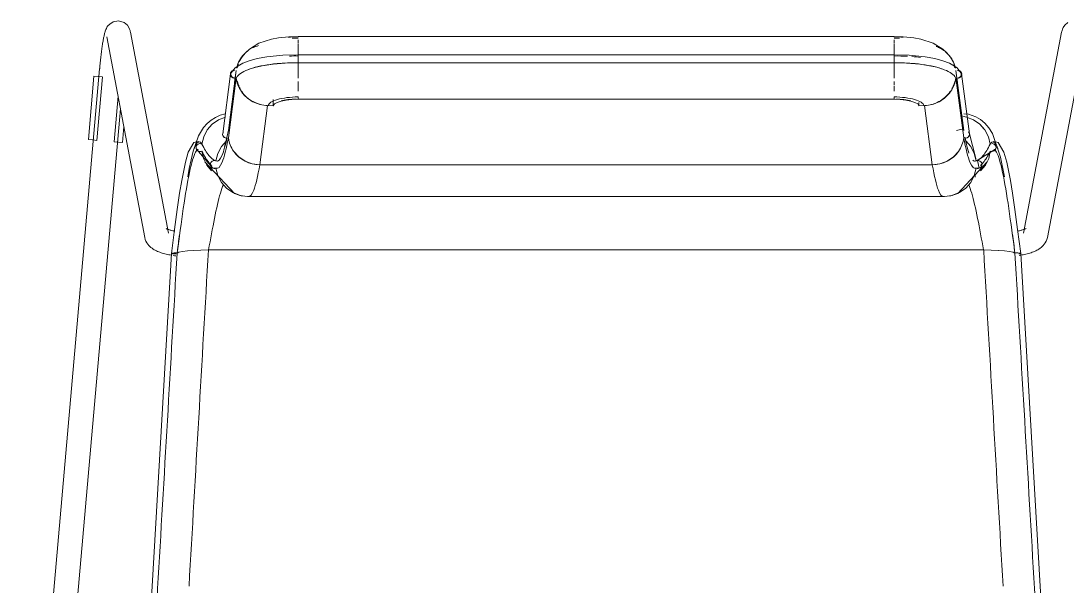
# Model space of a CAD drawing. Header units: millimetres. Extents: x 79795 to 317870, y -36033 to 97293.
# Drawn here: x 172201 to 172718, y 12868 to 13148 of the extents above; entities that cross this region are included whole.
import ezdxf

# ---------------------------------------------------------------- set-up
doc = ezdxf.new("R2010")
doc.units = ezdxf.units.MM
doc.header["$MEASUREMENT"] = 0
doc.layers.add('I-FURN', color=8, linetype='CONTINUOUS', lineweight=9)

msp = doc.modelspace()

# ---------------------------------------------------------------- linework, layer by layer
at = {"layer": 'I-FURN'}
for p, q in [((172246.11, 13147.37), (172244.46, 13146.33)), ((172248.87, 13147.86), (172246.11, 13147.37)), ((172251.62, 13147.02), (172248.87, 13147.86)), ((172251.62, 13147.02), (172253.2, 13145.7)), ((172718.56, 13147.02), (172716.99, 13145.7)), ((172241.95, 13141.66), (172241.84, 13141.25)), ((172242.06, 13142.06), (172241.95, 13141.66)), ((172242.17, 13142.46), (172242.06, 13142.06)), ((172242.3, 13142.85), (172242.17, 13142.46)), ((172242.44, 13143.26), (172242.3, 13142.85)), ((172242.61, 13143.69), (172242.44, 13143.26)), ((172242.82, 13144.16), (172242.61, 13143.69)), ((172243.13, 13144.72), (172242.82, 13144.16)), ((172243.6, 13145.42), (172243.13, 13144.72)), ((172244.46, 13146.33), (172243.6, 13145.42)), ((172253.2, 13145.7), (172253.95, 13144.62)), ((172253.95, 13144.62), (172254.32, 13143.82)), ((172254.32, 13143.82), (172254.54, 13143.2)), ((172254.54, 13143.2), (172254.67, 13142.68)), ((172254.67, 13142.68), (172254.76, 13142.27)), ((172273.58, 13042.97), (172254.76, 13142.27)), ((172715.43, 13142.27), (172696.61, 13042.97)), ((172715.51, 13142.68), (172715.43, 13142.27)), ((172715.65, 13143.2), (172715.51, 13142.68)), ((172715.86, 13143.82), (172715.65, 13143.2)), ((172716.24, 13144.62), (172715.86, 13143.82)), ((172716.99, 13145.7), (172716.24, 13144.62)), ((172240.98, 13136.78), (172240.89, 13136.19)), ((172241.08, 13137.35), (172240.98, 13136.78)), ((172241.17, 13137.9), (172241.08, 13137.35)), ((172241.26, 13138.43), (172241.17, 13137.9)), ((172241.36, 13138.94), (172241.26, 13138.43)), ((172241.45, 13139.44), (172241.36, 13138.94)), ((172241.55, 13139.92), (172241.45, 13139.44)), ((172241.65, 13140.38), (172241.55, 13139.92)), ((172241.74, 13140.82), (172241.65, 13140.38)), ((172241.84, 13141.25), (172241.74, 13140.82)), ((172242.97, 13140.03), (172261.79, 13040.74)), ((172313.58, 13133.94), (172318.29, 13136.81)), ((172318.29, 13136.81), (172324.44, 13138.83)), ((172324.44, 13138.83), (172327.94, 13139.48)), ((172327.94, 13139.48), (172333.15, 13140)), ((172333.15, 13140), (172337.67, 13140.08)), ((172337.67, 13140.08), (172337.67, 13139.91)), ((172632.52, 13140.08), (172337.67, 13140.08)), ((172337.67, 13139.78), (172337.67, 13140.06)), ((172337.67, 13136.84), (172337.67, 13138.59)), ((172337.67, 13133.98), (172337.67, 13136.56)), ((172637.04, 13140), (172632.52, 13140.08)), ((172632.52, 13139.91), (172632.52, 13140.08)), ((172632.52, 13140.06), (172632.52, 13139.78)), ((172632.52, 13138.59), (172632.52, 13136.84)), ((172632.52, 13136.56), (172632.52, 13133.98)), ((172642.25, 13139.48), (172637.04, 13140)), ((172645.74, 13138.83), (172642.25, 13139.48)), ((172651.89, 13136.81), (172645.74, 13138.83)), ((172656.61, 13133.94), (172651.89, 13136.81)), ((172708.4, 13040.74), (172727.22, 13140.03)), ((172240.27, 13131.66), (172240.19, 13130.96)), ((172240.36, 13132.35), (172240.27, 13131.66)), ((172240.44, 13133.02), (172240.36, 13132.35)), ((172240.53, 13133.69), (172240.44, 13133.02)), ((172240.62, 13134.33), (172240.53, 13133.69)), ((172240.71, 13134.97), (172240.62, 13134.33)), ((172240.8, 13135.59), (172240.71, 13134.97)), ((172240.89, 13136.19), (172240.8, 13135.59)), ((172309.93, 13130.03), (172311.6, 13132.1)), ((172311.6, 13132.1), (172313.58, 13133.94)), ((172337.67, 13133.82), (172337.67, 13130.8)), ((172337.67, 13130.8), (172337.67, 13133.81)), ((172632.52, 13130.8), (172632.52, 13133.82)), ((172632.52, 13133.81), (172632.52, 13130.8)), ((172658.59, 13132.1), (172656.61, 13133.94)), ((172660.26, 13130.03), (172658.59, 13132.1)), ((172239.72, 13126.59), (172239.64, 13125.84)), ((172239.79, 13127.33), (172239.72, 13126.59)), ((172239.87, 13128.07), (172239.79, 13127.33)), ((172239.94, 13128.81), (172239.87, 13128.07)), ((172240.02, 13129.53), (172239.94, 13128.81)), ((172240.11, 13130.25), (172240.02, 13129.53)), ((172240.19, 13130.96), (172240.11, 13130.25)), ((172306.46, 13124.65), (172310.29, 13126.96)), ((172308.6, 13127.76), (172309.93, 13130.03)), ((172310.29, 13126.96), (172313.46, 13128.15)), ((172313.46, 13128.15), (172317.5, 13129.23)), ((172317.5, 13129.23), (172322.22, 13130.1)), ((172325.27, 13126.51), (172319.83, 13125.68)), ((172322.22, 13130.1), (172330.11, 13130.89)), ((172331.26, 13126.99), (172325.27, 13126.51)), ((172330.11, 13130.89), (172337.67, 13131.04)), ((172337.67, 13127.08), (172331.26, 13126.99)), ((172337.67, 13131.04), (172337.67, 13130.97)), ((172632.52, 13131.04), (172337.67, 13131.04)), ((172337.67, 13127.09), (172337.67, 13131.04)), ((172337.67, 13130.97), (172337.67, 13130.78)), ((172337.67, 13130.78), (172337.67, 13130.47)), ((172337.67, 13130.47), (172337.67, 13130.08)), ((172337.67, 13130.08), (172337.67, 13129.63)), ((172337.67, 13129.63), (172337.67, 13129.14)), ((172337.67, 13129.14), (172337.67, 13128.64)), ((172337.67, 13128.64), (172337.67, 13128.16)), ((172337.67, 13128.16), (172337.67, 13127.74)), ((172337.67, 13127.74), (172337.67, 13127.41)), ((172337.67, 13127.41), (172337.67, 13127.19)), ((172337.67, 13127.19), (172337.67, 13127.09)), ((172337.67, 13127.11), (172337.67, 13123.3)), ((172337.67, 13123.3), (172337.67, 13127.11)), ((172337.67, 13127.08), (172632.52, 13127.08)), ((172640.08, 13130.89), (172632.52, 13131.04)), ((172632.52, 13130.97), (172632.52, 13131.04)), ((172632.52, 13131.04), (172632.52, 13127.19)), ((172632.52, 13130.78), (172632.52, 13130.97)), ((172632.52, 13130.47), (172632.52, 13130.78)), ((172632.52, 13130.08), (172632.52, 13130.47)), ((172632.52, 13129.63), (172632.52, 13130.08)), ((172632.52, 13129.14), (172632.52, 13129.63)), ((172632.52, 13128.64), (172632.52, 13129.14)), ((172632.52, 13128.16), (172632.52, 13128.64)), ((172632.52, 13127.74), (172632.52, 13128.16)), ((172632.52, 13127.41), (172632.52, 13127.74)), ((172632.52, 13127.19), (172632.52, 13127.41)), ((172632.52, 13123.3), (172632.52, 13127.11)), ((172632.52, 13127.11), (172632.52, 13123.3)), ((172638.74, 13127), (172632.52, 13127.08)), ((172645.31, 13126.47), (172638.74, 13127)), ((172647.97, 13130.1), (172640.08, 13130.89)), ((172649.32, 13125.88), (172645.31, 13126.47)), ((172652.68, 13129.23), (172647.97, 13130.1)), ((172656.72, 13128.15), (172652.68, 13129.23)), ((172659.89, 13126.96), (172656.72, 13128.15)), ((172663.72, 13124.65), (172659.89, 13126.96)), ((172661.59, 13127.76), (172660.26, 13130.03)), ((172239.49, 13124.18), (172200.54, 12680.86)), ((172239.51, 13124.34), (172239.49, 13124.18)), ((172239.57, 13125.09), (172239.51, 13124.34)), ((172239.64, 13125.84), (172239.57, 13125.09)), ((172300.36, 13091.99), (172304.21, 13121.77)), ((172303.21, 13093.64), (172307.06, 13123.33)), ((172304.57, 13122.27), (172306.46, 13124.65)), ((172306.28, 13117.36), (172306.9, 13122.14)), ((172313.51, 13124), (172313, 13123.81)), ((172316.33, 13124.88), (172313.51, 13124)), ((172319.83, 13125.68), (172316.33, 13124.88)), ((172337.67, 13119.54), (172337.67, 13123.1)), ((172632.52, 13123.1), (172632.52, 13119.54)), ((172653.75, 13124.91), (172649.32, 13125.88)), ((172657.19, 13123.81), (172653.75, 13124.91)), ((172663.13, 13123.33), (172666.98, 13093.64)), ((172665.61, 13122.27), (172663.72, 13124.65)), ((172665.97, 13121.77), (172669.83, 13091.99)), ((172233.92, 13089.16), (172236.68, 13120.57)), ((172236.68, 13120.57), (172238.72, 13120.4)), ((172238.15, 13088.79), (172240.91, 13120.2)), ((172238.72, 13120.4), (172240.78, 13120.21)), ((172303.19, 13090.09), (172307.03, 13119.79)), ((172337.67, 13116.07), (172337.67, 13117.92)), ((172337.67, 13116.06), (172337.67, 13115.59)), ((172632.52, 13117.92), (172632.52, 13116.07)), ((172667, 13090.09), (172663.15, 13119.79)), ((172663.9, 13117.36), (172663.59, 13119.8)), ((172248.58, 13110.65), (172246.6, 13088.05)), ((172337.67, 13113.09), (172337.67, 13115.55)), ((172632.52, 13115.55), (172632.52, 13113.09)), ((172318.74, 13076.71), (172322.6, 13105.99)), ((172322.6, 13105.99), (172325.31, 13105.92)), ((172325.31, 13108.93), (172325.31, 13105.92)), ((172325.31, 13105.92), (172325.95, 13106.78)), ((172325.95, 13106.78), (172327.3, 13107.57)), ((172327.3, 13107.57), (172329.29, 13108.24)), ((172329.29, 13108.24), (172331.78, 13108.75)), ((172331.78, 13108.75), (172334.63, 13109.07)), ((172334.63, 13109.07), (172337.67, 13109.18)), ((172632.52, 13109.24), (172337.67, 13109.24)), ((172337.67, 13109.18), (172632.52, 13109.18)), ((172632.52, 13109.18), (172635.56, 13109.07)), ((172635.56, 13109.07), (172638.41, 13108.75)), ((172638.41, 13108.75), (172640.9, 13108.24)), ((172640.9, 13108.24), (172642.88, 13107.57)), ((172642.88, 13107.57), (172644.23, 13106.78)), ((172644.23, 13106.78), (172644.87, 13105.92)), ((172644.87, 13105.92), (172644.87, 13107.59)), ((172644.87, 13105.92), (172647.59, 13105.99)), ((172647.59, 13105.99), (172651.45, 13076.71)), ((172212.5, 12679.81), (172249.79, 13104.31)), ((172299.17, 13101.19), (172296.8, 13100.16)), ((172301.81, 13100.33), (172298.3, 13098.93)), ((172301.67, 13101.84), (172299.17, 13101.19)), ((172666.63, 13100.7), (172668.37, 13100.32)), ((172668.37, 13100.33), (172666.63, 13100.7)), ((172669.36, 13101.67), (172667.1, 13101.96)), ((172671.89, 13098.93), (172668.37, 13100.33)), ((172672.96, 13100.37), (172669.36, 13101.67)), ((172675.23, 13099.03), (172672.96, 13100.37)), ((172250.83, 13087.68), (172251.52, 13095.57)), ((172290.89, 13095.13), (172288.38, 13091.02)), ((172292.62, 13097.1), (172290.89, 13095.13)), ((172294.6, 13098.78), (172292.62, 13097.1)), ((172295.22, 13096.76), (172292.73, 13093.93)), ((172296.8, 13100.16), (172294.6, 13098.78)), ((172298.3, 13098.93), (172295.22, 13096.76)), ((172674.97, 13096.76), (172671.89, 13098.93)), ((172674.97, 13096.76), (172677.03, 13094.51)), ((172677.45, 13093.93), (172674.97, 13096.76)), ((172677.4, 13097.25), (172675.23, 13099.03)), ((172679.4, 13095.01), (172677.4, 13097.25)), ((172681.21, 13092.19), (172679.4, 13095.01)), ((172288.38, 13091.02), (172285.71, 13083.39)), ((172290.99, 13090.61), (172290.09, 13086.98)), ((172292.73, 13093.93), (172290.99, 13090.61)), ((172300.41, 13092.23), (172300.35, 13091.76)), ((172300.35, 13091.76), (172300.41, 13091.29)), ((172300.6, 13092.67), (172300.41, 13092.23)), ((172300.41, 13091.29), (172300.6, 13090.85)), ((172300.6, 13090.85), (172300.9, 13090.47)), ((172300.9, 13090.47), (172301.28, 13090.17)), ((172301.28, 13090.17), (172301.73, 13089.97)), ((172301.73, 13089.97), (172302.22, 13089.9)), ((172301.96, 13088.12), (172303.33, 13094.42)), ((172302.22, 13089.9), (172302.72, 13089.93)), ((172303.19, 13090.09), (172303.37, 13088.94)), ((172666.85, 13094.42), (172663.36, 13093.73)), ((172667.47, 13089.93), (172667.96, 13089.9)), ((172667.96, 13089.9), (172668.46, 13089.97)), ((172668.46, 13089.97), (172668.91, 13090.17)), ((172668.91, 13090.17), (172669.29, 13090.47)), ((172669.59, 13092.67), (172669.29, 13093.06)), ((172669.29, 13090.47), (172669.58, 13090.85)), ((172669.58, 13090.85), (172669.77, 13091.29)), ((172669.78, 13092.23), (172669.59, 13092.67)), ((172669.77, 13091.29), (172669.84, 13091.76)), ((172669.84, 13091.76), (172669.78, 13092.23)), ((172669.81, 13092.07), (172672.78, 13080.46)), ((172679.19, 13090.61), (172677.45, 13093.93)), ((172680.1, 13086.98), (172679.19, 13090.61)), ((172685.2, 13080.47), (172681.21, 13092.19)), ((172235.96, 13088.98), (172233.92, 13089.16)), ((172238.03, 13088.8), (172235.96, 13088.98)), ((172248.78, 13087.86), (172246.72, 13088.04)), ((172250.83, 13087.68), (172248.78, 13087.86)), ((172283.31, 13083.03), (172286.08, 13087.67)), ((172286.08, 13087.67), (172288.27, 13088.2)), ((172287.29, 13085.76), (172287.21, 13085.28)), ((172287.21, 13085.28), (172287.27, 13084.79)), ((172287.22, 13085.28), (172287.29, 13085.76)), ((172287.28, 13084.79), (172287.22, 13085.28)), ((172287.27, 13084.79), (172287.46, 13084.33)), ((172287.46, 13084.33), (172287.28, 13084.79)), ((172287.48, 13086.22), (172287.29, 13085.76)), ((172287.29, 13085.76), (172287.49, 13086.21)), ((172287.78, 13086.61), (172287.48, 13086.22)), ((172287.49, 13086.21), (172287.79, 13086.61)), ((172288.17, 13086.92), (172287.78, 13086.61)), ((172287.79, 13086.61), (172288.17, 13086.92)), ((172288.17, 13086.92), (172288.63, 13087.11)), ((172288.63, 13087.11), (172288.17, 13086.92)), ((172288.27, 13088.2), (172289.18, 13087.9)), ((172288.63, 13087.11), (172289.12, 13087.19)), ((172289.12, 13087.19), (172288.63, 13087.11)), ((172289.12, 13087.19), (172289.62, 13087.14)), ((172289.62, 13087.15), (172289.12, 13087.19)), ((172290.09, 13086.98), (172289.62, 13087.15)), ((172289.62, 13087.14), (172290.09, 13086.98)), ((172299.7, 13085.72), (172297.94, 13082.32)), ((172302.2, 13088.59), (172299.7, 13085.72)), ((172301.2, 13085.69), (172301.96, 13088.12)), ((172670.49, 13085.72), (172667.98, 13088.59)), ((172672.24, 13082.32), (172670.49, 13085.72)), ((172680.57, 13087.15), (172680.1, 13086.98)), ((172680.1, 13086.98), (172680.57, 13087.14)), ((172681.92, 13088.2), (172681, 13087.9)), ((172681.06, 13087.19), (172681.56, 13087.11)), ((172681.56, 13087.11), (172681.06, 13087.19)), ((172681.56, 13087.11), (172682.01, 13086.92)), ((172682.01, 13086.92), (172681.56, 13087.11)), ((172684.1, 13087.67), (172681.92, 13088.2)), ((172682.01, 13086.92), (172682.4, 13086.61)), ((172682.4, 13086.61), (172682.01, 13086.92)), ((172682.4, 13086.61), (172682.7, 13086.21)), ((172682.7, 13086.22), (172682.4, 13086.61)), ((172682.9, 13085.76), (172682.7, 13086.22)), ((172682.7, 13086.21), (172682.89, 13085.76)), ((172682.91, 13084.79), (172682.73, 13084.33)), ((172682.73, 13084.33), (172682.91, 13084.79)), ((172682.89, 13085.76), (172682.97, 13085.28)), ((172682.97, 13085.28), (172682.9, 13085.76)), ((172682.97, 13085.28), (172682.91, 13084.79)), ((172682.91, 13084.79), (172682.97, 13085.28)), ((172686.87, 13083.03), (172684.1, 13087.67)), ((172281.91, 13078.03), (172283.31, 13083.03)), ((172285.71, 13083.39), (172283.82, 13074.87)), ((172287.41, 13084.42), (172295.54, 13075)), ((172287.57, 13084.15), (172287.44, 13084.36)), ((172287.75, 13083.93), (172287.46, 13084.33)), ((172287.46, 13084.33), (172287.74, 13083.93)), ((172287.74, 13083.93), (172288.12, 13083.61)), ((172288.13, 13083.61), (172287.75, 13083.93)), ((172288.12, 13083.61), (172288.57, 13083.4)), ((172288.58, 13083.4), (172288.13, 13083.61)), ((172288.57, 13083.4), (172289.07, 13083.31)), ((172289.07, 13083.31), (172288.58, 13083.4)), ((172289.57, 13083.34), (172289.07, 13083.31)), ((172289.07, 13083.31), (172289.57, 13083.34)), ((172290.04, 13083.49), (172289.57, 13083.34)), ((172289.57, 13083.34), (172290.04, 13083.49)), ((172290.83, 13079.88), (172290.04, 13083.49)), ((172290.04, 13083.49), (172290.82, 13079.88)), ((172290.82, 13079.88), (172292.46, 13076.56)), ((172292.47, 13076.56), (172290.83, 13079.88)), ((172297.94, 13082.32), (172297.05, 13078.61)), ((172305.82, 13083.32), (172308.31, 13080.58)), ((172308.31, 13080.58), (172311.42, 13078.5)), ((172658.77, 13078.5), (172661.88, 13080.58)), ((172661.88, 13080.58), (172664.37, 13083.32)), ((172673.14, 13078.61), (172672.24, 13082.32)), ((172672.78, 13080.46), (172673.1, 13078.59)), ((172682.77, 13084.42), (172673.38, 13078.71)), ((172679.35, 13079.88), (172677.71, 13076.56)), ((172677.72, 13076.56), (172679.36, 13079.88)), ((172680.15, 13083.49), (172679.35, 13079.88)), ((172679.36, 13079.88), (172680.15, 13083.49)), ((172680.62, 13083.34), (172680.15, 13083.49)), ((172680.15, 13083.49), (172680.62, 13083.34)), ((172681.12, 13083.31), (172680.62, 13083.34)), ((172680.62, 13083.34), (172681.12, 13083.31)), ((172681.61, 13083.4), (172681.12, 13083.31)), ((172681.12, 13083.31), (172681.61, 13083.4)), ((172682.06, 13083.61), (172681.61, 13083.4)), ((172681.61, 13083.4), (172682.06, 13083.61)), ((172682.44, 13083.93), (172682.06, 13083.61)), ((172682.06, 13083.61), (172682.44, 13083.93)), ((172682.73, 13084.33), (172682.44, 13083.93)), ((172682.44, 13083.93), (172682.73, 13084.33)), ((172687.1, 13070.81), (172685.2, 13080.47)), ((172688.28, 13078.03), (172686.87, 13083.03)), ((172280.1, 13069.01), (172281.91, 13078.03)), ((172283.82, 13074.87), (172283.08, 13070.81)), ((172291.52, 13078.23), (172306.13, 13062.53)), ((172292.46, 13076.56), (172294.87, 13073.72)), ((172294.87, 13073.72), (172292.47, 13076.56)), ((172294.21, 13076.86), (172294.28, 13077.35)), ((172294.27, 13077.35), (172294.21, 13076.86)), ((172294.28, 13076.37), (172294.21, 13076.86)), ((172294.21, 13076.86), (172294.27, 13076.37)), ((172294.46, 13077.81), (172294.27, 13077.35)), ((172294.27, 13076.37), (172294.46, 13075.91)), ((172294.28, 13077.35), (172294.47, 13077.81)), ((172294.47, 13075.91), (172294.28, 13076.37)), ((172294.76, 13078.21), (172294.46, 13077.81)), ((172294.46, 13075.91), (172294.76, 13075.5)), ((172294.47, 13077.81), (172294.76, 13078.21)), ((172294.76, 13075.5), (172294.47, 13075.91)), ((172295.14, 13078.53), (172294.76, 13078.21)), ((172294.76, 13078.21), (172295.14, 13078.52)), ((172295.14, 13075.19), (172294.76, 13075.5)), ((172294.76, 13075.5), (172295.14, 13075.19)), ((172295.14, 13078.52), (172295.59, 13078.73)), ((172295.59, 13078.73), (172295.14, 13078.53)), ((172295.59, 13074.99), (172295.14, 13075.19)), ((172295.14, 13075.19), (172295.59, 13074.99)), ((172295.24, 13075.14), (172298.12, 13075.09)), ((172295.59, 13078.73), (172296.08, 13078.81)), ((172296.08, 13078.81), (172295.59, 13078.73)), ((172296.08, 13074.91), (172295.59, 13074.99)), ((172295.59, 13074.99), (172296.08, 13074.9)), ((172296.08, 13078.81), (172296.58, 13078.77)), ((172296.58, 13078.77), (172296.08, 13078.81)), ((172296.58, 13074.94), (172296.08, 13074.91)), ((172296.08, 13074.9), (172296.58, 13074.94)), ((172296.37, 13078.89), (172296.8, 13078.71)), ((172296.58, 13078.77), (172297.05, 13078.61)), ((172297.05, 13078.61), (172296.58, 13078.77)), ((172297.05, 13075.11), (172296.58, 13074.94)), ((172296.58, 13074.94), (172297.05, 13075.1)), ((172297.05, 13075.1), (172297.94, 13071.39)), ((172311.42, 13078.5), (172314.97, 13077.19)), ((172314.97, 13077.19), (172318.74, 13076.71)), ((172651.45, 13076.71), (172318.74, 13076.71)), ((172318.74, 13076.71), (172651.45, 13076.71)), ((172651.45, 13076.71), (172655.22, 13077.19)), ((172655.22, 13077.19), (172658.77, 13078.5)), ((172678.66, 13078.23), (172664.06, 13062.53)), ((172674.95, 13075.14), (172672.07, 13075.09)), ((172672.24, 13071.39), (172673.14, 13075.1)), ((172673.14, 13078.61), (172673.61, 13078.77)), ((172673.61, 13078.77), (172673.14, 13078.61)), ((172673.61, 13074.94), (172673.14, 13075.11)), ((172673.14, 13075.1), (172673.61, 13074.94)), ((172673.61, 13078.77), (172674.1, 13078.81)), ((172674.11, 13078.81), (172673.61, 13078.77)), ((172674.1, 13074.91), (172673.61, 13074.94)), ((172673.61, 13074.94), (172674.11, 13074.9)), ((172674.65, 13075), (172673.82, 13078.89)), ((172674.1, 13078.81), (172674.59, 13078.73)), ((172674.59, 13074.99), (172674.1, 13074.91)), ((172674.6, 13078.73), (172674.11, 13078.81)), ((172674.11, 13074.9), (172674.6, 13074.99)), ((172674.59, 13078.73), (172675.04, 13078.52)), ((172675.04, 13075.19), (172674.59, 13074.99)), ((172675.05, 13078.53), (172674.6, 13078.73)), ((172674.6, 13074.99), (172675.05, 13075.19)), ((172675.04, 13078.52), (172675.43, 13078.21)), ((172675.43, 13075.5), (172675.04, 13075.19)), ((172675.43, 13078.21), (172675.05, 13078.53)), ((172675.05, 13075.19), (172675.43, 13075.5)), ((172677.71, 13076.56), (172675.32, 13073.72)), ((172675.32, 13073.72), (172677.72, 13076.56)), ((172675.43, 13078.21), (172675.72, 13077.81)), ((172675.72, 13077.81), (172675.43, 13078.21)), ((172675.72, 13075.91), (172675.43, 13075.5)), ((172675.43, 13075.5), (172675.72, 13075.91)), ((172675.72, 13077.81), (172675.91, 13077.35)), ((172675.91, 13077.35), (172675.72, 13077.81)), ((172675.91, 13076.37), (172675.72, 13075.91)), ((172675.72, 13075.91), (172675.91, 13076.37)), ((172675.91, 13077.35), (172675.98, 13076.86)), ((172675.98, 13076.86), (172675.91, 13077.35)), ((172675.98, 13076.86), (172675.91, 13076.37)), ((172675.91, 13076.37), (172675.98, 13076.86)), ((172690.08, 13069.01), (172688.28, 13078.03)), ((172297.94, 13071.39), (172299.7, 13067.99)), ((172299.7, 13068), (172297.95, 13071.39)), ((172672.24, 13071.39), (172670.49, 13068)), ((172670.49, 13067.99), (172672.24, 13071.39)), ((172279.07, 13062.7), (172280.1, 13069.01)), ((172302.21, 13065.13), (172299.7, 13068)), ((172299.7, 13067.99), (172302.2, 13065.12)), ((172302.2, 13065.12), (172305.34, 13062.95)), ((172305.34, 13062.96), (172302.21, 13065.13)), ((172667.98, 13065.13), (172664.84, 13062.96)), ((172664.85, 13062.95), (172667.98, 13065.12)), ((172670.49, 13068), (172667.98, 13065.13)), ((172667.98, 13065.12), (172670.49, 13067.99)), ((172691.12, 13062.7), (172690.08, 13069.01)), ((172277.89, 13054.68), (172279.07, 13062.7)), ((172305.03, 13063.13), (172309.49, 13061.4)), ((172308.91, 13061.59), (172305.34, 13062.96)), ((172305.34, 13062.95), (172308.91, 13061.59)), ((172306.13, 13062.53), (172308.05, 13061.83)), ((172312.7, 13061.11), (172308.91, 13061.59)), ((172308.91, 13061.59), (172312.7, 13061.11)), ((172309.49, 13061.4), (172313.24, 13060.96)), ((172657.49, 13061.11), (172312.7, 13061.11)), ((172312.7, 13061.11), (172657.49, 13061.11)), ((172313.24, 13060.96), (172618.04, 13060.96)), ((172618.04, 13060.96), (172656.95, 13060.96)), ((172660.7, 13061.4), (172656.95, 13060.96)), ((172661.28, 13061.59), (172657.49, 13061.11)), ((172657.49, 13061.11), (172661.28, 13061.59)), ((172665.16, 13063.13), (172660.7, 13061.4)), ((172664.84, 13062.96), (172661.28, 13061.59)), ((172661.28, 13061.59), (172664.85, 13062.95)), ((172664.06, 13062.53), (172662.14, 13061.83)), ((172692.3, 13054.68), (172691.12, 13062.7)), ((172276.53, 13044.75), (172277.89, 13054.68)), ((172693.65, 13044.75), (172692.3, 13054.68)), ((172272.36, 13045.2), (172272.38, 13045.19)), ((172272.38, 13045.19), (172272.45, 13045.15)), ((172272.45, 13045.15), (172272.54, 13045.1)), ((172272.54, 13045.1), (172272.69, 13045.02)), ((172272.69, 13045.02), (172272.89, 13044.94)), ((172272.89, 13044.94), (172273.12, 13044.84)), ((172273.12, 13044.84), (172273.39, 13044.74)), ((172273.39, 13044.74), (172273.69, 13044.63)), ((172273.69, 13044.63), (172274.03, 13044.53)), ((172274.03, 13044.53), (172274.39, 13044.42)), ((172274.39, 13044.42), (172274.79, 13044.31)), ((172274.79, 13044.31), (172275.21, 13044.2)), ((172274.98, 13032.89), (172276.53, 13044.75)), ((172275.21, 13044.2), (172275.65, 13044.1)), ((172275.65, 13044.1), (172276.12, 13044)), ((172276.12, 13044), (172276.62, 13043.9)), ((172694.06, 13044), (172693.57, 13043.9)), ((172695.21, 13032.89), (172693.65, 13044.75)), ((172694.53, 13044.1), (172694.06, 13044)), ((172694.98, 13044.2), (172694.53, 13044.1)), ((172695.4, 13044.31), (172694.98, 13044.2)), ((172695.79, 13044.42), (172695.4, 13044.31)), ((172696.16, 13044.53), (172695.79, 13044.42)), ((172696.5, 13044.63), (172696.16, 13044.53)), ((172696.8, 13044.74), (172696.5, 13044.63)), ((172697.07, 13044.84), (172696.8, 13044.74)), ((172697.3, 13044.94), (172697.07, 13044.84)), ((172697.49, 13045.02), (172697.3, 13044.94)), ((172697.65, 13045.1), (172697.49, 13045.02)), ((172697.73, 13045.15), (172697.65, 13045.1)), ((172697.81, 13045.19), (172697.73, 13045.15)), ((172697.83, 13045.2), (172697.81, 13045.19)), ((172261.79, 13040.74), (172262.04, 13039.75)), ((172262.04, 13039.75), (172262.41, 13038.86)), ((172262.41, 13038.86), (172262.84, 13038.07)), ((172262.84, 13038.07), (172263.33, 13037.38)), ((172707.34, 13038.07), (172706.86, 13037.38)), ((172707.78, 13038.86), (172707.34, 13038.07)), ((172708.14, 13039.75), (172707.78, 13038.86)), ((172708.4, 13040.74), (172708.14, 13039.75)), ((172274.98, 13032.89), (172255.69, 12700.98)), ((172263.33, 13037.38), (172263.84, 13036.78)), ((172263.84, 13036.78), (172264.36, 13036.26)), ((172264.36, 13036.26), (172264.89, 13035.81)), ((172264.89, 13035.81), (172265.42, 13035.41)), ((172265.42, 13035.41), (172265.96, 13035.05)), ((172265.96, 13035.05), (172266.5, 13034.73)), ((172266.5, 13034.73), (172267.03, 13034.44)), ((172267.03, 13034.44), (172267.58, 13034.17)), ((172267.58, 13034.17), (172268.15, 13033.91)), ((172268.15, 13033.91), (172268.72, 13033.68)), ((172268.72, 13033.68), (172269.3, 13033.46)), ((172269.3, 13033.46), (172269.89, 13033.25)), ((172269.89, 13033.25), (172270.49, 13033.06)), ((172270.49, 13033.06), (172271.11, 13032.88)), ((172275.05, 13032.95), (172274.98, 13032.89)), ((172274.98, 13032.89), (172275.05, 13032.95)), ((172274.98, 13032.89), (172275.04, 13032.84)), ((172275.04, 13032.84), (172274.98, 13032.89)), ((172275.24, 13033), (172275.05, 13032.95)), ((172275.05, 13032.95), (172275.24, 13033)), ((172275.54, 13033.04), (172275.24, 13033)), ((172275.24, 13033), (172275.54, 13033.04)), ((172275.93, 13033.07), (172275.54, 13033.04)), ((172275.54, 13033.04), (172275.92, 13033.07)), ((172275.92, 13033.07), (172276.38, 13033.1)), ((172276.38, 13033.1), (172275.93, 13033.07)), ((172276.88, 13033.1), (172276.38, 13033.1)), ((172276.38, 13033.1), (172276.87, 13033.1)), ((172276.87, 13033.1), (172277.37, 13033.1)), ((172277.37, 13033.1), (172276.88, 13033.1)), ((172277.84, 13033.08), (172277.37, 13033.1)), ((172277.37, 13033.1), (172277.84, 13033.08)), ((172278.75, 13033.48), (172277.84, 13033.08)), ((172277.84, 13033.08), (172278.75, 13033.48)), ((172280.49, 13033.85), (172278.75, 13033.48)), ((172278.75, 13033.48), (172280.48, 13033.85)), ((172282.99, 13034.16), (172280.49, 13033.85)), ((172280.49, 13033.85), (172282.95, 13034.16)), ((172282.98, 13034.16), (172286.04, 13034.4)), ((172286.09, 13034.4), (172282.99, 13034.16)), ((172289.62, 13034.55), (172286.09, 13034.4)), ((172286.09, 13034.4), (172289.56, 13034.55)), ((172293.39, 13034.61), (172289.62, 13034.55)), ((172289.62, 13034.55), (172293.31, 13034.61)), ((172676.79, 13034.61), (172293.39, 13034.61)), ((172293.39, 13034.61), (172676.79, 13034.61)), ((172680.56, 13034.55), (172676.79, 13034.61)), ((172676.87, 13034.61), (172680.56, 13034.55)), ((172684.1, 13034.4), (172680.56, 13034.55)), ((172680.62, 13034.55), (172684.1, 13034.4)), ((172687.2, 13034.16), (172684.1, 13034.4)), ((172684.14, 13034.4), (172687.2, 13034.16)), ((172689.69, 13033.85), (172687.2, 13034.16)), ((172687.23, 13034.16), (172689.7, 13033.85)), ((172691.44, 13033.48), (172689.69, 13033.85)), ((172689.7, 13033.85), (172691.44, 13033.48)), ((172692.34, 13033.08), (172691.44, 13033.48)), ((172691.44, 13033.48), (172692.34, 13033.08)), ((172692.81, 13033.1), (172692.34, 13033.08)), ((172692.34, 13033.08), (172692.82, 13033.1)), ((172693.31, 13033.1), (172692.81, 13033.1)), ((172692.82, 13033.1), (172693.31, 13033.1)), ((172693.8, 13033.1), (172693.31, 13033.1)), ((172693.31, 13033.1), (172693.81, 13033.1)), ((172694.26, 13033.07), (172693.8, 13033.1)), ((172693.81, 13033.1), (172694.26, 13033.07)), ((172694.64, 13033.04), (172694.26, 13033.07)), ((172694.26, 13033.07), (172694.65, 13033.04)), ((172694.94, 13033), (172694.64, 13033.04)), ((172694.65, 13033.04), (172694.95, 13033)), ((172695.15, 13032.84), (172695.21, 13032.89)), ((172695.21, 13032.89), (172695.15, 13032.84)), ((172695.21, 13032.89), (172714.5, 12700.98)), ((172699.69, 13033.06), (172699.08, 13032.88)), ((172700.3, 13033.25), (172699.69, 13033.06)), ((172700.89, 13033.46), (172700.3, 13033.25)), ((172701.47, 13033.68), (172700.89, 13033.46)), ((172702.04, 13033.91), (172701.47, 13033.68)), ((172702.6, 13034.17), (172702.04, 13033.91)), ((172703.15, 13034.44), (172702.6, 13034.17)), ((172703.69, 13034.73), (172703.15, 13034.44)), ((172704.23, 13035.05), (172703.69, 13034.73)), ((172704.77, 13035.41), (172704.23, 13035.05)), ((172705.3, 13035.81), (172704.77, 13035.41)), ((172705.83, 13036.26), (172705.3, 13035.81)), ((172706.35, 13036.78), (172705.83, 13036.26)), ((172706.86, 13037.38), (172706.35, 13036.78)), ((172271.11, 13032.88), (172271.74, 13032.7)), ((172271.74, 13032.7), (172272.38, 13032.54)), ((172272.38, 13032.54), (172273.04, 13032.39)), ((172273.04, 13032.39), (172273.71, 13032.25)), ((172273.71, 13032.25), (172274.39, 13032.11)), ((172274.39, 13032.11), (172275.08, 13031.99)), ((172275.04, 13032.84), (172275.23, 13032.79)), ((172275.22, 13032.79), (172275.04, 13032.84)), ((172275.51, 13032.75), (172275.22, 13032.79)), ((172275.23, 13032.79), (172275.52, 13032.75)), ((172275.89, 13032.71), (172275.51, 13032.75)), ((172275.52, 13032.75), (172275.9, 13032.71)), ((172275.79, 13031.87), (172276.5, 13031.76)), ((172276.34, 13032.69), (172275.89, 13032.71)), ((172275.9, 13032.71), (172276.35, 13032.69)), ((172276.83, 13032.68), (172276.34, 13032.69)), ((172276.35, 13032.69), (172276.84, 13032.68)), ((172276.5, 13031.76), (172277.23, 13031.66)), ((172277.33, 13032.68), (172276.83, 13032.68)), ((172276.84, 13032.68), (172277.34, 13032.68)), ((172694.29, 13032.71), (172694.67, 13032.75)), ((172694.68, 13032.75), (172694.3, 13032.71)), ((172695.11, 13031.99), (172694.4, 13031.87)), ((172694.67, 13032.75), (172694.96, 13032.79)), ((172694.97, 13032.79), (172694.68, 13032.75)), ((172695.8, 13032.11), (172695.11, 13031.99)), ((172696.48, 13032.25), (172695.8, 13032.11)), ((172697.15, 13032.39), (172696.48, 13032.25)), ((172697.8, 13032.54), (172697.15, 13032.39)), ((172698.45, 13032.7), (172697.8, 13032.54)), ((172699.08, 13032.88), (172698.45, 13032.7))]:
    msp.add_line(p, q, dxfattribs=at)
for centre, major_axis, ratio, start_param, end_param in [((172337.67, 13135.8), (-12.4, 0), 0.287441, 4.712389, 4.950404), ((172632.52, 13135.8), (-12.4, 0), 0.287441, 4.492176, 4.712389), ((172337.67, 13124.33), (0, -15.75), 0.000004, 5.8107, 5.99294), ((172632.52, 13124.33), (0, -15.75), 0.000004, 0.290246, 0.472486), ((172302.31, 13091.76), (-1.96, 0), 0.955139, 5.775592, 8.064923), ((172318.87, 13091.78), (-15.78, 0), 0.955139, 0.112537, 0.354036), ((172651.32, 13091.78), (-15.78, 0), 0.955139, 2.787556, 3.029056), ((172667.88, 13091.76), (-1.96, 0), 0.955139, 1.359855, 3.903556), ((172318.87, 13091.78), (-15.78, 0), 0.955139, 0.354206, 0.595753), ((172651.32, 13091.78), (-15.78, 0), 0.955139, 2.545839, 2.787386), ((172318.87, 13091.78), (-15.78, 0), 0.955139, 0.595876, 1.562553), ((172651.32, 13091.78), (-15.78, 0), 0.955139, 1.579038, 2.545717)]:
    msp.add_ellipse(centre, major_axis=major_axis, ratio=ratio, start_param=start_param, end_param=end_param, dxfattribs=at)
for points in [[(172332.7, 13139.77), (172334.28, 13139.92), (172335.95, 13139.99), (172337.67, 13139.99)], [(172632.52, 13139.99), (172634.1, 13139.99), (172635.6, 13139.92), (172637.03, 13139.78)], [(172318.06, 13135.63), (172317.11, 13135.38), (172316.17, 13135.03), (172315.28, 13134.6)], [(172307.24, 13119.78), (172307.59, 13120.51), (172308.9, 13121.91), (172312.6, 13123.81), (172317.67, 13125.34), (172323.81, 13126.45), (172330.67, 13127.08), (172335.32, 13127.15), (172337.67, 13127.11)], [(172307.52, 13124.74), (172307.67, 13125.4), (172307.87, 13126.05), (172308.11, 13126.68)], [(172333.4, 13130.49), (172334.82, 13130.53), (172336.24, 13130.53), (172337.67, 13130.51)], [(172632.52, 13130.51), (172634.74, 13130.55), (172636.94, 13130.51), (172639.12, 13130.4)], [(172641.33, 13130.27), (172642.8, 13130.16), (172644.26, 13130.01), (172645.67, 13129.83)], [(172662.07, 13126.67), (172662.32, 13126.02), (172662.48, 13125.34), (172662.63, 13124.65)], [(172657.36, 13123.75), (172658.82, 13123.18), (172661.29, 13121.91), (172662.6, 13120.51), (172662.95, 13119.78)], [(172306.77, 13119.63), (172306.69, 13119.62), (172306.52, 13119.6), (172306.36, 13119.6), (172306.27, 13119.61)], [(172307.03, 13119.79), (172307.18, 13118.55), (172307.76, 13116.17), (172309.53, 13112.83), (172312.06, 13109.99), (172315.2, 13107.8), (172318.8, 13106.39), (172321.3, 13106.03), (172322.6, 13105.99)], [(172308.12, 13116.2), (172307.86, 13116.88), (172307.7, 13117.58), (172307.55, 13118.28)], [(172309.02, 13114.28), (172308.69, 13114.86), (172308.47, 13115.48), (172308.28, 13116.11)], [(172647.59, 13105.99), (172648.88, 13106.03), (172651.38, 13106.39), (172654.99, 13107.8), (172658.13, 13109.99), (172660.66, 13112.83), (172662.42, 13116.17), (172663, 13118.55), (172663.15, 13119.79)], [(172662.02, 13116.08), (172661.78, 13115.47), (172661.5, 13114.86), (172661.17, 13114.27)], [(172662.69, 13118.27), (172662.53, 13117.57), (172662.33, 13116.87), (172662.07, 13116.19)], [(172322.84, 13106), (172323.1, 13107.11), (172326.48, 13109.28), (172333.88, 13110.25), (172337.67, 13110.3)], [(172336.83, 13109.23), (172334.05, 13109.17), (172330.91, 13108.9), (172329.29, 13108.29)], [(172632.52, 13110.3), (172634.41, 13110.28), (172638.15, 13110.01), (172642.95, 13109.05), (172646.27, 13107.66), (172647.21, 13106.56), (172647.34, 13106)], [(172640.9, 13108.29), (172638.84, 13108.84), (172636.13, 13109.12), (172633.36, 13109.21)], [(172303.19, 13090.09), (172302.17, 13084.59), (172300.12, 13076.52), (172298.07, 13074.56), (172297.05, 13075.11)], [(172667, 13090.09), (172668.02, 13084.59), (172670.07, 13076.52), (172672.11, 13074.56), (172673.14, 13075.11)], [(172667.62, 13090.3), (172668.28, 13087.17), (172668.94, 13084.26), (172669.6, 13082.53)], [(172671.5, 13079.03), (172672.05, 13078.46), (172672.59, 13078.32), (172673.14, 13078.61)], [(172672.58, 13072.04), (172672.63, 13071.58), (172672.69, 13071.11), (172672.74, 13070.64)], [(172312.7, 13061.11), (172312.88, 13061.01), (172313.06, 13060.96), (172313.24, 13060.96)], [(172656.95, 13060.96), (172657.13, 13060.96), (172657.31, 13061.01), (172657.49, 13061.11)], [(172279.02, 13042.25), (172278.63, 13039.22), (172278.25, 13036.15), (172277.86, 13033.09)], [(172691.14, 13042.45), (172691.54, 13039.35), (172691.93, 13036.22), (172692.33, 13033.09)], [(172258.52, 12701.08), (172261.74, 12756.49), (172268.18, 12867.25), (172274.62, 12977.85), (172277.84, 13033.08)], [(172283.73, 12868.37), (172286.92, 12923.83), (172290.12, 12979.25), (172293.31, 13034.61)], [(172676.87, 13034.61), (172680.07, 12979.25), (172683.26, 12923.83), (172686.46, 12868.37)], [(172711.66, 12701.08), (172708.44, 12756.49), (172702, 12867.25), (172695.56, 12977.85), (172692.34, 13033.08)]]:
    msp.add_open_spline(points, degree=3, dxfattribs=at)
for points, knots in [([(172313.31, 13133.46), (172312.92, 13133.18), (172311.54, 13132.15), (172309.54, 13129.98), (172307.93, 13127.13), (172307.46, 13125.19), (172307.3, 13124.42)], [0.434972, 0.434972, 0.434972, 0.434972, 0.5, 0.6666667, 0.8333333, 0.9407177, 0.9407177, 0.9407177, 0.9407177]), ([(172657.22, 13133.21), (172656.5, 13133.74), (172655.24, 13134.46), (172653.91, 13135.09), (172653.4, 13135.29)], [0.5455526, 0.5455526, 0.5455526, 0.5455526, 0.6666667, 0.739481, 0.739481, 0.739481, 0.739481]), ([(172662.92, 13124.54), (172662.76, 13125.27), (172662.2, 13127.15), (172660.65, 13129.98), (172658.98, 13131.81), (172658.02, 13132.59)], [0.0634811, 0.0634811, 0.0634811, 0.0634811, 0.1666667, 0.3333333, 0.5, 0.5, 0.5, 0.5]), ([(172632.52, 13127.11), (172634.87, 13127.15), (172639.52, 13127.08), (172646.36, 13126.45), (172652.47, 13125.36), (172655.69, 13124.35), (172657.18, 13123.81)], [0.0000052, 0.0000052, 0.0000052, 0.0000052, 0.1666667, 0.3333333, 0.5, 0.6602535, 0.6602535, 0.6602535, 0.6602535]), ([(172306.18, 13123.37), (172306.04, 13123.38), (172305.81, 13123.36), (172305.52, 13123.29), (172305.25, 13123.19), (172304.94, 13123.01), (172304.62, 13122.72), (172304.39, 13122.36), (172304.25, 13122.01), (172304.2, 13121.7), (172304.2, 13121.43), (172304.23, 13121.17), (172304.3, 13120.91), (172304.42, 13120.66), (172304.61, 13120.35), (172304.93, 13120.03), (172305.33, 13119.79), (172305.69, 13119.67), (172306.06, 13119.6), (172306.5, 13119.61), (172306.86, 13119.71), (172307.03, 13119.79)], [0.1111111, 0.1111111, 0.1111111, 0.1111111, 0.1666667, 0.1944444, 0.2222222, 0.2777778, 0.3333333, 0.3888889, 0.4444444, 0.4791667, 0.5138889, 0.5486111, 0.5833333, 0.6180556, 0.6527778, 0.7222222, 0.7916667, 0.8263889, 0.8611111, 0.9305556, 1, 1, 1, 1]), ([(172305.78, 13119.7), (172305.66, 13119.74), (172305.43, 13119.83), (172305.02, 13120.11), (172304.56, 13120.66), (172304.31, 13121.53), (172304.54, 13122.31), (172304.94, 13122.82), (172305.32, 13123.12), (172305.78, 13123.31), (172306.11, 13123.35), (172306.27, 13123.36)], [-0.8125, -0.8125, -0.8125, -0.8125, -0.765625, -0.71875, -0.625, -0.5, -0.375, -0.3125, -0.25, -0.1875, -0.125, -0.125, -0.125, -0.125]), ([(172663.91, 13123.36), (172664.08, 13123.35), (172664.37, 13123.31), (172664.75, 13123.17), (172665.17, 13122.91), (172665.62, 13122.39), (172665.87, 13121.53), (172665.65, 13120.74), (172665.25, 13120.21), (172664.87, 13119.89), (172664.56, 13119.75), (172664.4, 13119.7)], [-0.875, -0.875, -0.875, -0.875, -0.8125, -0.765625, -0.71875, -0.625, -0.5, -0.375, -0.3125, -0.25, -0.1875, -0.1875, -0.1875, -0.1875]), ([(172664.01, 13119.61), (172664.15, 13119.61), (172664.37, 13119.64), (172664.66, 13119.72), (172664.93, 13119.83), (172665.25, 13120.03), (172665.57, 13120.34), (172665.8, 13120.71), (172665.94, 13121.06), (172665.98, 13121.38), (172665.99, 13121.65), (172665.95, 13121.91), (172665.88, 13122.16), (172665.77, 13122.41), (172665.58, 13122.71), (172665.25, 13123.02), (172664.85, 13123.23), (172664.5, 13123.33), (172664.24, 13123.37), (172664.08, 13123.38), (172664.01, 13123.38)], [0.1111111, 0.1111111, 0.1111111, 0.1111111, 0.1666667, 0.1944444, 0.2222222, 0.2777778, 0.3333333, 0.3888889, 0.4444444, 0.4791667, 0.5138889, 0.5486111, 0.5833333, 0.6180556, 0.6527778, 0.7222222, 0.7916667, 0.8263889, 0.8611111, 0.8888889, 0.8888889, 0.8888889, 0.8888889]), ([(172319.06, 13106.54), (172317.83, 13106.87), (172314.31, 13108.29), (172311, 13110.76), (172309.87, 13112.91)], [-0.8333333, -0.8333333, -0.8333333, -0.8333333, -0.6666667, -0.3333333, -0.3333333, -0.3333333, -0.3333333]), ([(172660.32, 13112.91), (172658.88, 13110.86), (172655.94, 13108.35), (172652.37, 13106.78), (172651.12, 13106.54)], [-0.6666667, -0.6666667, -0.6666667, -0.6666667, -0.3333333, -0.1666667, -0.1666667, -0.1666667, -0.1666667]), ([(172302.5, 13089.99), (172301.7, 13086.28), (172299.89, 13079.8), (172298.07, 13078.06), (172297.05, 13078.61)], [0.1122148, 0.1122148, 0.1122148, 0.1122148, 0.5, 1, 1, 1, 1]), ([(172290.09, 13086.98), (172289.07, 13088.54), (172287.78, 13088.3), (172286.5, 13085.28), (172286.24, 13084.56)], [0, 0, 0, 0, 0.25, 0.3133981, 0.3133981, 0.3133981, 0.3133981]), ([(172296.37, 13078.89), (172295.44, 13079.36), (172293.34, 13081.15), (172291.25, 13084.58), (172290.09, 13086.98)], [0.0974621, 0.0974621, 0.0974621, 0.0974621, 0.5, 1, 1, 1, 1]), ([(172673.82, 13078.89), (172674.75, 13079.36), (172676.84, 13081.15), (172678.94, 13084.58), (172680.1, 13086.98)], [0.0974617, 0.0974617, 0.0974617, 0.0974617, 0.5, 1, 1, 1, 1]), ([(172680.1, 13086.98), (172681.12, 13088.54), (172682.38, 13088.31), (172683.63, 13085.4), (172683.87, 13084.77)], [0, 0, 0, 0, 0.25, 0.3070827, 0.3070827, 0.3070827, 0.3070827]), ([(172288.21, 13084.38), (172287.8, 13084.18), (172286.38, 13082.58), (172283.94, 13074.28), (172280.89, 13055.84), (172278.86, 13040.63), (172277.84, 13033.08)], [0.1500588, 0.1500588, 0.1500588, 0.1500588, 0.25, 0.5, 0.75, 1, 1, 1, 1]), ([(172294.92, 13076.36), (172294.46, 13076.76), (172292.84, 13078.43), (172291.21, 13081.09), (172290.04, 13083.49)], [0.303693, 0.303693, 0.303693, 0.303693, 0.5, 1, 1, 1, 1]), ([(172675.27, 13076.36), (172675.72, 13076.76), (172677.35, 13078.43), (172678.98, 13081.09), (172680.15, 13083.49)], [0.3036932, 0.3036932, 0.3036932, 0.3036932, 0.5, 1, 1, 1, 1]), ([(172681.98, 13084.38), (172682.38, 13084.18), (172683.81, 13082.58), (172686.24, 13074.28), (172689.29, 13055.84), (172691.33, 13040.63), (172692.34, 13033.08)], [0.1500589, 0.1500589, 0.1500589, 0.1500589, 0.25, 0.5, 0.75, 1, 1, 1, 1]), ([(172313.24, 13060.96), (172314.07, 13060.96), (172315.9, 13063.34), (172317.73, 13070.98), (172318.74, 13076.71)], [0.0892846, 0.0892846, 0.0892846, 0.0892846, 0.5, 1, 1, 1, 1]), ([(172651.45, 13076.71), (172652.46, 13070.98), (172654.29, 13063.34), (172656.12, 13060.96), (172656.95, 13060.96)], [0, 0, 0, 0, 0.5, 0.9107153, 0.9107153, 0.9107153, 0.9107153]), ([(172293.39, 13034.61), (172294.37, 13040), (172296.31, 13050.78), (172298.75, 13061.49), (172300.21, 13065.74), (172300.69, 13066.88)], [0, 0, 0, 0, 0.25, 0.5, 0.625, 0.625, 0.625, 0.625]), ([(172669.49, 13066.88), (172669.98, 13065.74), (172671.44, 13061.49), (172673.87, 13050.78), (172675.82, 13040), (172676.79, 13034.61)], [0.375, 0.375, 0.375, 0.375, 0.5, 0.75, 1, 1, 1, 1])]:
    msp.add_open_spline(points, degree=3, knots=knots, dxfattribs=at)

doc.saveas('drawing.dxf')
